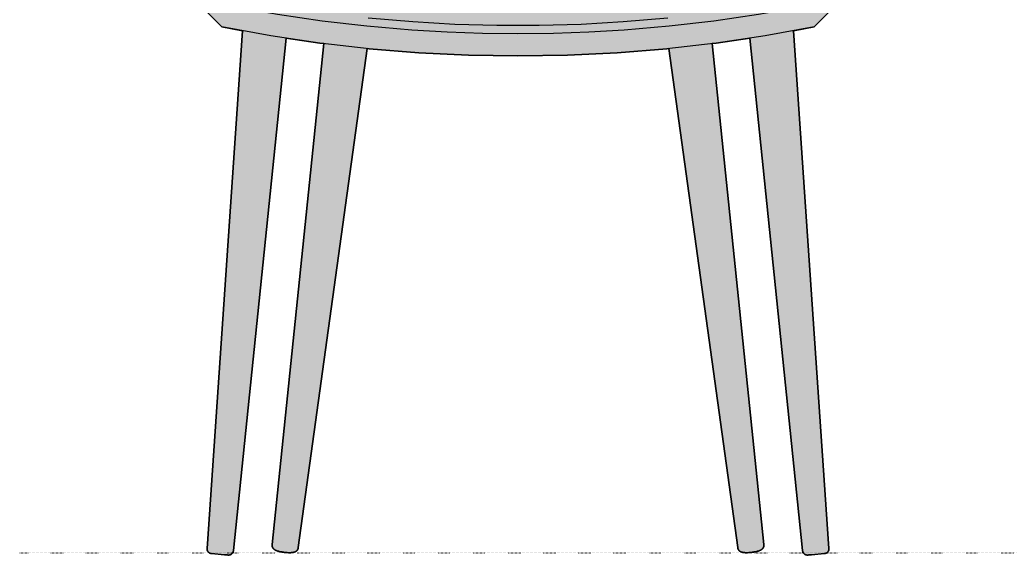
# Model space of a CAD drawing. Header units: millimetres. Extents: x 0 to 1796, y -1004 to 1095.
# Drawn here: x 0 to 814, y -2 to 435 of the extents above; entities that cross this region are included whole.
import ezdxf

# ---------------------------------------------------------------- set-up
doc = ezdxf.new("R2010")
doc.units = ezdxf.units.MM
doc.linetypes.add('Dots', pattern=[1, 0, -1])
doc.layers.add('Blocks', color=7, linetype='Continuous')
doc.layers.add('Blocks$Fill', color=7, linetype='Continuous', true_color=0xffffff)
for name, color, linetype, lineweight, true_color in [('Blocks$Inner', 7, 'Continuous', 25, 0x007f00), ('Blocks$Outline', 7, 'Continuous', 35, 0xff3f3f), ('Groud', 7, 'Dots', 25, 0x243775)]:
    doc.layers.add(name, color=color, linetype=linetype, lineweight=lineweight, true_color=true_color)

# ---------------------------------------------------------------- blocks, each defined once
blk = doc.blocks.new('J-Series 110 Dining Chair Front')
at = {"layer": 'Blocks$Fill'}
h = blk.add_hatch(color=256, dxfattribs=at)
h.paths.add_polyline_path([(407.02, 1095.32), (232.73, 1092.5), (232.71, 1092.5), (232.69, 1092.5), (232.67, 1092.5), (232.66, 1092.49), (232.64, 1092.49), (232.62, 1092.48), (232.6, 1092.48), (232.59, 1092.47), (232.57, 1092.47), (232.55, 1092.46), (232.54, 1092.45), (232.52, 1092.44), (232.51, 1092.44), (232.49, 1092.43), (232.47, 1092.42), (232.46, 1092.41), (232.45, 1092.4), (232.43, 1092.39), (232.42, 1092.37), (232.4, 1092.36), (232.39, 1092.35), (232.38, 1092.34), (232.37, 1092.32), (232.36, 1092.31), (232.34, 1092.29), (232.33, 1092.28), (232.32, 1092.26), (232.31, 1092.25), (232.31, 1092.23), (232.3, 1092.22), (232.29, 1092.2), (232.28, 1092.18), (232.27, 1092.17), (232.27, 1092.15), (232.26, 1092.13), (232.26, 1092.12), (232.25, 1092.1), (232.25, 1092.08), (232.25, 1092.06), (232.24, 1092.05), (232.24, 1092.03), (232.24, 1092.01), (232.24, 1091.99), (232.24, 1091.97), (232.18, 1081.24), (232.22, 1070.58), (232.22, 1070.47), (232.22, 1070.44), (232.23, 1070.42), (232.23, 1070.4), (232.23, 1070.39), (232.23, 1070.38), (232.23, 1070.37), (232.24, 1070.36), (232.24, 1070.35), (232.24, 1070.33), (232.25, 1070.32), (232.25, 1070.31), (232.25, 1070.3), (232.26, 1070.29), (232.26, 1070.28), (232.27, 1070.26), (232.28, 1070.25), (232.29, 1070.23), (232.29, 1070.22), (232.3, 1070.2), (232.31, 1070.19), (232.32, 1070.18), (232.33, 1070.17), (232.34, 1070.15), (232.35, 1070.15), (232.35, 1070.14), (232.36, 1070.13), (232.37, 1070.12), (232.38, 1070.11), (232.39, 1070.11), (232.39, 1070.1), (232.4, 1070.09), (232.41, 1070.08), (232.42, 1070.07), (232.43, 1070.07), (232.45, 1070.06), (232.46, 1070.05), (232.47, 1070.05), (232.48, 1070.04), (232.49, 1070.03), (232.5, 1070.03), (232.51, 1070.02), (232.52, 1070.02), (232.53, 1070.01), (232.54, 1070.01), (232.55, 1070), (232.56, 1070), (232.57, 1070), (232.58, 1069.99), (232.6, 1069.99), (232.61, 1069.99), (232.63, 1069.98), (232.64, 1069.98), (232.65, 1069.98), (232.66, 1069.98), (232.67, 1069.98), (232.68, 1069.98), (232.69, 1069.98), (232.7, 1069.97), (232.71, 1069.97), (258.9, 1069.44), (213.63, 661.91), (210.02, 662.31), (199.37, 663.96), (198.54, 664.08), (190.42, 665.16), (186.83, 665.72), (183.57, 666.29), (180.64, 666.86), (178.04, 667.44), (176.87, 667.73), (175.79, 668.03), (174.79, 668.32), (173.88, 668.62), (172.92, 672.88), (172.84, 673.24), (172.74, 673.6), (172.62, 673.96), (172.5, 674.31), (172.36, 674.66), (172.22, 675), (172.06, 675.34), (171.89, 675.67), (171.71, 675.99), (171.51, 676.31), (171.31, 676.62), (171.1, 676.93), (170.87, 677.23), (170.64, 677.52), (170.4, 677.8), (170.14, 678.07), (169.88, 678.34), (169.61, 678.59), (169.33, 678.84), (169.04, 679.08), (168.75, 679.31), (168.44, 679.52), (168.13, 679.73), (167.82, 679.92), (167.49, 680.11), (167.16, 680.28), (166.83, 680.45), (166.49, 680.6), (166.14, 680.74), (144.16, 680.64), (143.81, 680.49), (143.47, 680.34), (143.13, 680.17), (142.8, 679.99), (142.47, 679.8), (142.15, 679.6), (141.84, 679.39), (141.54, 679.17), (141.24, 678.93), (140.96, 678.69), (140.68, 678.44), (140.41, 678.18), (140.14, 677.91), (139.89, 677.63), (139.65, 677.34), (139.42, 677.04), (139.19, 676.74), (138.98, 676.43), (138.78, 676.11), (138.59, 675.78), (138.41, 675.45), (138.25, 675.11), (138.09, 674.77), (137.95, 674.42), (137.82, 674.07), (137.7, 673.71), (137.59, 673.35), (137.5, 672.99), (137.41, 672.62), (137.34, 672.25), (137.29, 671.88), (137.24, 671.5), (137.21, 671.13), (137.2, 670.75), (137.19, 670.37), (137.19, 670.37), (137.2, 670.03), (137.21, 669.7), (137.24, 669.36), (137.28, 669.02), (137.33, 668.69), (137.37, 668.46), (137.38, 668.35), (137.45, 668.02), (139.15, 660.44), (139.2, 660.22), (139.26, 659.99), (139.36, 659.61), (139.48, 659.23), (139.61, 658.86), (139.75, 658.49), (139.85, 658.26), (139.95, 658.02), (140.06, 657.78), (140.18, 657.53), (140.3, 657.3), (140.42, 657.07), (140.57, 656.8), (140.72, 656.54), (140.88, 656.29), (141.04, 656.05), (141.26, 655.72), (141.5, 655.4), (141.75, 655.08), (141.99, 654.79), (142.24, 654.5), (142.56, 654.15), (142.85, 653.85), (143.15, 653.57), (143.44, 653.3), (143.75, 653.03), (144.04, 652.79), (144.33, 652.55), (144.82, 652.19), (145.3, 651.85), (145.77, 651.54), (146.14, 651.31), (146.5, 651.1), (146.9, 650.87), (147.46, 650.57), (148.02, 650.28), (148.66, 649.97), (149.14, 649.76), (149.82, 649.46), (151.78, 590.42), (155.72, 523), (161.34, 455.8), (148.66, 458.36), (147.01, 458.72), (146.7, 458.79), (146.57, 458.81), (146.43, 458.84), (146.3, 458.85), (146.16, 458.87), (146.02, 458.88), (145.89, 458.88), (145.75, 458.88), (145.61, 458.87), (145.47, 458.86), (145.34, 458.85), (145.2, 458.83), (145.07, 458.8), (144.93, 458.77), (144.8, 458.74), (144.67, 458.7), (144.54, 458.66), (144.41, 458.61), (144.28, 458.56), (144.16, 458.5), (144.03, 458.44), (143.91, 458.38), (143.79, 458.31), (143.68, 458.24), (143.56, 458.16), (143.45, 458.08), (143.34, 457.99), (143.24, 457.91), (143.13, 457.81), (143.04, 457.72), (142.94, 457.62), (142.85, 457.52), (142.76, 457.41), (142.67, 457.31), (142.59, 457.2), (142.51, 457.08), (142.44, 456.97), (142.37, 456.85), (142.31, 456.73), (142.24, 456.61), (142.19, 456.48), (142.13, 456.35), (142.09, 456.23), (142.04, 456.1), (142, 455.96), (141.97, 455.83), (141.94, 455.7), (141.91, 455.56), (141.89, 455.43), (141.87, 455.29), (141.86, 455.15), (141.85, 455.02), (141.85, 454.88), (141.85, 453.77), (141.85, 453.71), (141.86, 453.64), (141.86, 453.57), (141.87, 453.5), (141.88, 453.44), (141.89, 453.37), (141.91, 453.3), (141.93, 453.24), (141.94, 453.17), (141.97, 453.11), (141.99, 453.04), (142.02, 452.98), (142.04, 452.92), (142.07, 452.86), (142.11, 452.8), (142.14, 452.74), (142.18, 452.68), (142.21, 452.63), (142.25, 452.57), (142.29, 452.52), (142.34, 452.47), (142.38, 452.42), (142.43, 452.37), (165.12, 429.43), (181.96, 426.39), (152.92, 3.5), (152.92, 3.42), (152.91, 3.34), (152.91, 3.25), (152.91, 3.17), (152.91, 3.09), (152.92, 3), (152.92, 2.92), (152.93, 2.84), (152.94, 2.74), (152.95, 2.65), (152.97, 2.55), (152.99, 2.45), (153.01, 2.36), (153.03, 2.27), (153.05, 2.17), (153.08, 2.08), (153.11, 1.98), (153.14, 1.89), (153.18, 1.79), (153.22, 1.7), (153.26, 1.6), (153.3, 1.51), (153.34, 1.42), (153.39, 1.33), (153.44, 1.24), (153.49, 1.15), (153.55, 1.07), (153.6, 0.98), (153.66, 0.9), (153.72, 0.81), (153.79, 0.73), (153.85, 0.65), (153.94, 0.55), (154.04, 0.45), (154.13, 0.35), (154.24, 0.26), (154.34, 0.17), (154.45, 0.08), (154.55, 0), (154.67, -0.08), (154.78, -0.16), (154.89, -0.23), (155, -0.29), (155.11, -0.35), (155.24, -0.41), (155.37, -0.46), (155.49, -0.51), (155.61, -0.55), (155.73, -0.59), (155.85, -0.63), (155.98, -0.66), (156.1, -0.69), (156.23, -0.71), (156.36, -0.74), (156.56, -0.76), (167.17, -1.7), (169.47, -1.88), (170.28, -1.93), (170.44, -1.94), (170.55, -1.94), (170.63, -1.93), (170.75, -1.93), (170.88, -1.92), (171.01, -1.9), (171.14, -1.88), (171.26, -1.86), (171.39, -1.83), (171.52, -1.8), (171.64, -1.77), (171.77, -1.73), (171.9, -1.68), (172.02, -1.63), (172.15, -1.58), (172.27, -1.52), (172.39, -1.46), (172.51, -1.39), (172.63, -1.32), (172.74, -1.24), (172.86, -1.17), (172.97, -1.08), (173.07, -0.99), (173.15, -0.93), (173.23, -0.86), (173.3, -0.79), (173.37, -0.71), (173.45, -0.64), (173.51, -0.56), (173.58, -0.48), (173.64, -0.4), (173.71, -0.32), (173.77, -0.24), (173.82, -0.16), (173.88, -0.07), (173.93, 0.01), (173.98, 0.1), (174.03, 0.19), (174.08, 0.28), (174.12, 0.37), (174.16, 0.46), (174.2, 0.55), (174.23, 0.64), (174.27, 0.73), (174.3, 0.82), (174.33, 0.91), (174.35, 1), (174.37, 1.08), (174.39, 1.17), (174.41, 1.25), (174.43, 1.33), (174.44, 1.41), (174.45, 1.49), (174.47, 1.57), (174.47, 1.66), (217.45, 420.39), (245.18, 416.3), (248.22, 415.95), (206.02, 6.74), (206.01, 6.66), (206, 6.57), (206, 6.48), (206, 6.39), (206, 6.3), (206, 6.21), (206, 6.12), (206.01, 6.03), (206.01, 5.92), (206.03, 5.82), (206.04, 5.71), (206.05, 5.61), (206.07, 5.52), (206.09, 5.43), (206.12, 5.31), (206.15, 5.19), (206.18, 5.08), (206.21, 4.98), (206.25, 4.87), (206.28, 4.77), (206.33, 4.64), (206.39, 4.52), (206.45, 4.4), (206.51, 4.28), (206.55, 4.19), (206.6, 4.11), (206.66, 4.02), (206.71, 3.94), (206.78, 3.83), (206.85, 3.73), (206.92, 3.63), (207, 3.54), (207.07, 3.45), (207.15, 3.37), (207.22, 3.29), (207.3, 3.21), (207.39, 3.11), (207.49, 3.03), (207.56, 2.96), (207.64, 2.89), (207.71, 2.83), (207.79, 2.77), (207.87, 2.7), (207.96, 2.64), (208.12, 2.52), (208.24, 2.45), (208.34, 2.38), (208.44, 2.32), (208.65, 2.2), (208.87, 2.09), (209.08, 1.98), (209.26, 1.9), (209.44, 1.82), (209.65, 1.73), (209.87, 1.64), (210.22, 1.51), (210.61, 1.38), (210.96, 1.28), (211.31, 1.17), (211.82, 1.04), (212.63, 0.84), (213.27, 0.71), (213.92, 0.58), (214.63, 0.46), (215.36, 0.35), (216.12, 0.25), (216.88, 0.17), (217.65, 0.1), (218.41, 0.04), (219.41, 0), (220.36, -0.01), (220.82, -0.01), (221.26, 0.01), (221.68, 0.03), (222.09, 0.07), (222.49, 0.11), (222.87, 0.16), (223.06, 0.19), (223.25, 0.23), (223.44, 0.27), (223.62, 0.31), (223.82, 0.36), (224.01, 0.41), (224.22, 0.48), (224.43, 0.55), (224.55, 0.59), (224.64, 0.63), (224.74, 0.67), (224.84, 0.72), (224.93, 0.76), (225.01, 0.8), (225.1, 0.85), (225.19, 0.89), (225.31, 0.96), (225.44, 1.04), (225.52, 1.09), (225.61, 1.15), (225.7, 1.21), (225.78, 1.28), (225.91, 1.37), (225.97, 1.43), (226.03, 1.48), (226.1, 1.53), (226.16, 1.59), (226.22, 1.65), (226.27, 1.71), (226.34, 1.77), (226.4, 1.84), (226.46, 1.91), (226.52, 1.98), (226.58, 2.05), (226.64, 2.12), (226.7, 2.2), (226.75, 2.27), (226.8, 2.35), (226.85, 2.42), (226.93, 2.55), (227, 2.68), (227.04, 2.74), (227.07, 2.81), (227.14, 2.94), (227.19, 3.06), (227.23, 3.16), (227.27, 3.25), (227.3, 3.35), (227.34, 3.45), (227.36, 3.54), (227.39, 3.62), (227.41, 3.71), (227.43, 3.8), (227.45, 3.89), (227.47, 3.98), (227.48, 4.07), (227.5, 4.16), (283.76, 411.89), (285.49, 411.69), (325.93, 408.4), (366.45, 406.42), (407.02, 405.76), (447.59, 406.42), (488.11, 408.4), (528.55, 411.69), (530.28, 411.89), (586.55, 4.16), (586.56, 4.07), (586.57, 3.98), (586.59, 3.89), (586.61, 3.8), (586.63, 3.71), (586.65, 3.62), (586.68, 3.54), (586.71, 3.45), (586.74, 3.35), (586.77, 3.25), (586.81, 3.16), (586.85, 3.06), (586.91, 2.94), (586.97, 2.81), (587, 2.74), (587.04, 2.68), (587.11, 2.55), (587.19, 2.42), (587.24, 2.35), (587.29, 2.27), (587.35, 2.2), (587.4, 2.12), (587.46, 2.05), (587.52, 1.98), (587.58, 1.91), (587.64, 1.84), (587.7, 1.77), (587.77, 1.71), (587.83, 1.65), (587.89, 1.59), (587.95, 1.53), (588.01, 1.48), (588.07, 1.43), (588.13, 1.37), (588.26, 1.28), (588.35, 1.21), (588.43, 1.15), (588.52, 1.09), (588.6, 1.04), (588.73, 0.96), (588.85, 0.89), (588.94, 0.85), (589.03, 0.8), (589.11, 0.76), (589.2, 0.72), (589.3, 0.67), (589.4, 0.63), (589.5, 0.59), (589.61, 0.55), (589.82, 0.48), (590.03, 0.41), (590.23, 0.36), (590.42, 0.31), (590.61, 0.27), (590.79, 0.23), (590.98, 0.19), (591.17, 0.16), (591.55, 0.11), (591.95, 0.07), (592.36, 0.03), (592.78, 0.01), (593.22, -0.01), (593.68, -0.01), (594.63, 0), (595.63, 0.04), (596.39, 0.1), (597.17, 0.17), (597.93, 0.25), (598.69, 0.35), (599.41, 0.46), (600.12, 0.58), (600.77, 0.71), (601.41, 0.84), (602.22, 1.04), (602.73, 1.17), (603.08, 1.28), (603.43, 1.38), (603.82, 1.51), (604.17, 1.64), (604.39, 1.73), (604.6, 1.82), (604.78, 1.9), (604.96, 1.98), (605.18, 2.09), (605.39, 2.2), (605.6, 2.32), (605.7, 2.38), (605.81, 2.45), (605.92, 2.52), (606.09, 2.64), (606.17, 2.7), (606.25, 2.77), (606.33, 2.83), (606.41, 2.89), (606.48, 2.96), (606.56, 3.03), (606.65, 3.11), (606.74, 3.21), (606.82, 3.29), (606.9, 3.37), (606.97, 3.45), (607.04, 3.54), (607.12, 3.63), (607.19, 3.73), (607.26, 3.83), (607.33, 3.94), (607.39, 4.02), (607.44, 4.11), (607.49, 4.19), (607.54, 4.28), (607.6, 4.4), (607.65, 4.52), (607.71, 4.64), (607.76, 4.77), (607.8, 4.87), (607.83, 4.98), (607.87, 5.08), (607.9, 5.19), (607.93, 5.31), (607.96, 5.43), (607.97, 5.52), (607.99, 5.61), (608, 5.71), (608.02, 5.82), (608.03, 5.92), (608.04, 6.03), (608.04, 6.12), (608.04, 6.21), (608.05, 6.3), (608.05, 6.39), (608.04, 6.48), (608.04, 6.57), (608.03, 6.66), (608.02, 6.74), (565.82, 415.95), (568.86, 416.3), (596.59, 420.39), (639.57, 1.66), (639.58, 1.57), (639.59, 1.49), (639.6, 1.41), (639.62, 1.33), (639.63, 1.25), (639.65, 1.17), (639.67, 1.08), (639.69, 1), (639.72, 0.91), (639.75, 0.82), (639.78, 0.73), (639.81, 0.64), (639.85, 0.55), (639.88, 0.46), (639.92, 0.37), (639.97, 0.28), (640.01, 0.19), (640.06, 0.1), (640.11, 0.01), (640.17, -0.07), (640.22, -0.16), (640.28, -0.24), (640.34, -0.32), (640.4, -0.4), (640.46, -0.48), (640.53, -0.56), (640.6, -0.64), (640.67, -0.71), (640.74, -0.79), (640.82, -0.86), (640.89, -0.93), (640.97, -0.99), (641.08, -1.08), (641.19, -1.17), (641.3, -1.24), (641.41, -1.32), (641.53, -1.39), (641.65, -1.46), (641.77, -1.52), (641.9, -1.58), (642.02, -1.63), (642.15, -1.68), (642.27, -1.73), (642.4, -1.77), (642.52, -1.8), (642.65, -1.83), (642.78, -1.86), (642.91, -1.88), (643.03, -1.9), (643.16, -1.92), (643.29, -1.93), (643.41, -1.93), (643.49, -1.94), (643.6, -1.94), (643.76, -1.93), (644.57, -1.88), (646.87, -1.7), (657.48, -0.76), (657.68, -0.74), (657.81, -0.71), (657.94, -0.69), (658.06, -0.66), (658.19, -0.63), (658.31, -0.59), (658.43, -0.55), (658.55, -0.51), (658.68, -0.46), (658.8, -0.41), (658.93, -0.35), (659.04, -0.29), (659.15, -0.23), (659.26, -0.16), (659.38, -0.08), (659.49, 0), (659.6, 0.08), (659.7, 0.17), (659.81, 0.26), (659.91, 0.35), (660.01, 0.45), (660.1, 0.55), (660.19, 0.65), (660.26, 0.73), (660.32, 0.81), (660.38, 0.9), (660.44, 0.98), (660.5, 1.07), (660.55, 1.15), (660.6, 1.24), (660.65, 1.33), (660.7, 1.42), (660.74, 1.51), (660.79, 1.6), (660.83, 1.7), (660.86, 1.79), (660.9, 1.89), (660.93, 1.98), (660.96, 2.08), (660.99, 2.17), (661.01, 2.27), (661.04, 2.36), (661.06, 2.45), (661.07, 2.55), (661.09, 2.65), (661.1, 2.74), (661.11, 2.84), (661.12, 2.92), (661.12, 3), (661.13, 3.09), (661.13, 3.17), (661.13, 3.25), (661.13, 3.34), (661.13, 3.42), (661.12, 3.5), (632.08, 426.39), (648.93, 429.43), (671.61, 452.37), (671.66, 452.42), (671.7, 452.47), (671.75, 452.52), (671.79, 452.57), (671.83, 452.63), (671.87, 452.68), (671.9, 452.74), (671.94, 452.8), (671.97, 452.86), (672, 452.92), (672.03, 452.98), (672.05, 453.04), (672.08, 453.11), (672.1, 453.17), (672.12, 453.24), (672.13, 453.3), (672.15, 453.37), (672.16, 453.44), (672.17, 453.5), (672.18, 453.57), (672.19, 453.64), (672.19, 453.71), (672.19, 453.77), (672.19, 454.88), (672.19, 455.02), (672.18, 455.15), (672.17, 455.29), (672.15, 455.43), (672.13, 455.56), (672.11, 455.7), (672.08, 455.83), (672.04, 455.96), (672, 456.1), (671.96, 456.23), (671.91, 456.35), (671.86, 456.48), (671.8, 456.61), (671.74, 456.73), (671.67, 456.85), (671.6, 456.97), (671.53, 457.08), (671.45, 457.2), (671.37, 457.31), (671.28, 457.41), (671.2, 457.52), (671.1, 457.62), (671.01, 457.72), (670.91, 457.81), (670.81, 457.91), (670.7, 457.99), (670.59, 458.08), (670.48, 458.16), (670.37, 458.24), (670.25, 458.31), (670.13, 458.38), (670.01, 458.44), (669.89, 458.5), (669.76, 458.56), (669.63, 458.61), (669.5, 458.66), (669.37, 458.7), (669.24, 458.74), (669.11, 458.77), (668.98, 458.8), (668.84, 458.83), (668.7, 458.85), (668.57, 458.86), (668.43, 458.87), (668.29, 458.88), (668.16, 458.88), (668.02, 458.88), (667.88, 458.87), (667.75, 458.85), (667.61, 458.84), (667.47, 458.81), (667.34, 458.79), (667.03, 458.72), (665.38, 458.36), (652.7, 455.8), (658.33, 523), (662.27, 590.42), (664.22, 649.46), (664.9, 649.76), (665.38, 649.97), (666.02, 650.28), (666.58, 650.57), (667.14, 650.87), (667.55, 651.1), (667.91, 651.31), (668.27, 651.54), (668.74, 651.85), (669.22, 652.19), (669.71, 652.55), (670, 652.79), (670.3, 653.03), (670.6, 653.3), (670.89, 653.57), (671.19, 653.85), (671.48, 654.15), (671.8, 654.5), (672.05, 654.79), (672.3, 655.08), (672.54, 655.4), (672.78, 655.72), (673, 656.05), (673.16, 656.29), (673.32, 656.54), (673.47, 656.8), (673.62, 657.07), (673.74, 657.3), (673.86, 657.53), (673.98, 657.78), (674.09, 658.02), (674.2, 658.26), (674.29, 658.49), (674.43, 658.86), (674.56, 659.23), (674.68, 659.61), (674.79, 659.99), (674.84, 660.22), (674.9, 660.44), (676.59, 668.02), (676.66, 668.35), (676.68, 668.46), (676.72, 668.69), (676.76, 669.02), (676.8, 669.36), (676.83, 669.7), (676.85, 670.03), (676.85, 670.37), (676.85, 670.37), (676.85, 670.75), (676.83, 671.13), (676.8, 671.5), (676.75, 671.88), (676.7, 672.25), (676.63, 672.62), (676.55, 672.99), (676.45, 673.35), (676.34, 673.71), (676.23, 674.07), (676.09, 674.42), (675.95, 674.77), (675.8, 675.11), (675.63, 675.45), (675.45, 675.78), (675.26, 676.11), (675.06, 676.43), (674.85, 676.74), (674.63, 677.04), (674.39, 677.34), (674.15, 677.63), (673.9, 677.91), (673.64, 678.18), (673.37, 678.44), (673.09, 678.69), (672.8, 678.93), (672.5, 679.17), (672.2, 679.39), (671.89, 679.6), (671.57, 679.8), (671.24, 679.99), (670.91, 680.17), (670.58, 680.34), (670.23, 680.49), (669.88, 680.64), (647.9, 680.74), (647.56, 680.6), (647.22, 680.45), (646.88, 680.28), (646.55, 680.11), (646.23, 679.92), (645.91, 679.73), (645.6, 679.52), (645.3, 679.31), (645, 679.08), (644.71, 678.84), (644.43, 678.59), (644.16, 678.34), (643.9, 678.07), (643.65, 677.8), (643.4, 677.52), (643.17, 677.23), (642.95, 676.93), (642.73, 676.62), (642.53, 676.31), (642.34, 675.99), (642.16, 675.67), (641.98, 675.34), (641.83, 675), (641.68, 674.66), (641.54, 674.31), (641.42, 673.96), (641.31, 673.6), (641.21, 673.24), (641.12, 672.88), (640.17, 668.62), (639.25, 668.32), (638.25, 668.03), (637.17, 667.73), (636, 667.44), (633.4, 666.86), (630.47, 666.29), (627.21, 665.72), (623.62, 665.16), (615.5, 664.08), (614.68, 663.96), (604.02, 662.31), (600.42, 661.91), (555.15, 1069.44), (581.33, 1069.97), (581.34, 1069.97), (581.35, 1069.98), (581.36, 1069.98), (581.37, 1069.98), (581.38, 1069.98), (581.4, 1069.98), (581.41, 1069.98), (581.42, 1069.98), (581.43, 1069.99), (581.45, 1069.99), (581.46, 1069.99), (581.47, 1070), (581.48, 1070), (581.49, 1070), (581.5, 1070.01), (581.51, 1070.01), (581.52, 1070.02), (581.53, 1070.02), (581.54, 1070.03), (581.55, 1070.03), (581.57, 1070.04), (581.58, 1070.05), (581.59, 1070.05), (581.6, 1070.06), (581.61, 1070.07), (581.62, 1070.07), (581.63, 1070.08), (581.64, 1070.09), (581.65, 1070.1), (581.66, 1070.11), (581.67, 1070.11), (581.68, 1070.12), (581.68, 1070.13), (581.69, 1070.14), (581.7, 1070.15), (581.7, 1070.15), (581.71, 1070.17), (581.72, 1070.18), (581.73, 1070.19), (581.74, 1070.2), (581.75, 1070.22), (581.76, 1070.23), (581.76, 1070.25), (581.77, 1070.26), (581.78, 1070.28), (581.79, 1070.29), (581.79, 1070.3), (581.79, 1070.31), (581.8, 1070.32), (581.8, 1070.33), (581.8, 1070.35), (581.81, 1070.36), (581.81, 1070.37), (581.81, 1070.38), (581.81, 1070.39), (581.81, 1070.4), (581.82, 1070.42), (581.82, 1070.44), (581.82, 1070.47), (581.83, 1070.58), (581.86, 1081.24), (581.8, 1091.97), (581.8, 1091.99), (581.8, 1092.01), (581.8, 1092.03), (581.8, 1092.05), (581.8, 1092.06), (581.79, 1092.08), (581.79, 1092.1), (581.78, 1092.12), (581.78, 1092.13), (581.77, 1092.15), (581.77, 1092.17), (581.76, 1092.18), (581.75, 1092.2), (581.75, 1092.22), (581.74, 1092.23), (581.73, 1092.25), (581.72, 1092.26), (581.71, 1092.28), (581.7, 1092.29), (581.69, 1092.31), (581.68, 1092.32), (581.66, 1092.34), (581.65, 1092.35), (581.64, 1092.36), (581.63, 1092.37), (581.61, 1092.39), (581.6, 1092.4), (581.58, 1092.41), (581.57, 1092.42), (581.55, 1092.43), (581.54, 1092.44), (581.52, 1092.44), (581.5, 1092.45), (581.49, 1092.46), (581.47, 1092.47), (581.45, 1092.47), (581.44, 1092.48), (581.42, 1092.48), (581.4, 1092.49), (581.39, 1092.49), (581.37, 1092.5), (581.35, 1092.5), (581.33, 1092.5), (581.31, 1092.5)], flags=0)
h.paths.add_polyline_path([(187.53, 641.26), (211.4, 641.9), (192.28, 469.77), (191.88, 469.83), (190.94, 470), (190.63, 470.05), (190.32, 470.09), (190.01, 470.12), (189.69, 470.14), (189.38, 470.14), (189.07, 470.14), (188.75, 470.12), (188.44, 470.1), (188.13, 470.06), (187.82, 470.01), (187.51, 469.95), (187.21, 469.89), (186.9, 469.81), (186.6, 469.71), (186.31, 469.61), (186.01, 469.5), (185.73, 469.38), (185.44, 469.25), (185.16, 469.11), (184.89, 468.96), (184.62, 468.8), (184.35, 468.63), (184.1, 468.45), (183.84, 468.26), (183.6, 468.07), (183.36, 467.86), (183.13, 467.65), (182.91, 467.43), (182.69, 467.2), (182.49, 466.97), (182.29, 466.72), (182.1, 466.48), (181.92, 466.22), (181.74, 465.96), (181.58, 465.69), (181.43, 465.42), (181.28, 465.14), (181.15, 464.86), (181.03, 464.57), (180.91, 464.28), (180.81, 463.98), (180.71, 463.68), (180.63, 463.38), (180.56, 463.07), (180.5, 462.77), (180.45, 462.46), (180.44, 462.54), (177.75, 525.16), (173.52, 587.7), (173.45, 588.41), (173.41, 588.99), (168.3, 644.23), (174.94, 642.85), (175.36, 642.77), (187.35, 641.27), (187.48, 641.26)], flags=0)
h.paths.add_polyline_path([(270.93, 1069.17), (299.7, 1068.49), (234.7, 463.02), (230.7, 463.54), (206.06, 467.53)], flags=0)
h.paths.add_polyline_path([(311.74, 1068.21), (340.27, 1067.59), (294.54, 456.09), (269.69, 458.5), (248.53, 461.23)], flags=0)
h.paths.add_polyline_path([(352.3, 1067.37), (380.7, 1066.97), (364.07, 451.67), (348.07, 452.18), (308.83, 454.71), (308.42, 454.75)], flags=0)
h.paths.add_polyline_path([(407.02, 450.92), (387.37, 450.92), (378, 451.22), (392.73, 1066.87), (407.02, 1066.86), (421.31, 1066.87), (436.04, 451.22), (426.67, 450.92)], flags=0)
h.paths.add_polyline_path([(465.97, 452.18), (449.98, 451.67), (433.34, 1066.97), (461.74, 1067.37), (505.62, 454.75), (505.21, 454.71)], flags=0)
h.paths.add_polyline_path([(565.52, 461.23), (544.35, 458.5), (519.5, 456.09), (473.77, 1067.59), (502.3, 1068.21)], flags=0)
h.paths.add_polyline_path([(607.98, 467.53), (583.35, 463.54), (579.34, 463.02), (514.34, 1068.49), (543.11, 1069.17)], flags=0)
h.paths.add_polyline_path([(626.52, 641.26), (626.56, 641.26), (626.69, 641.27), (638.68, 642.77), (639.11, 642.85), (645.74, 644.23), (640.63, 588.99), (640.59, 588.41), (640.53, 587.7), (636.3, 525.16), (633.6, 462.54), (633.6, 462.46), (633.55, 462.77), (633.48, 463.07), (633.41, 463.38), (633.33, 463.68), (633.24, 463.98), (633.13, 464.28), (633.02, 464.57), (632.89, 464.86), (632.76, 465.14), (632.61, 465.42), (632.46, 465.69), (632.3, 465.96), (632.13, 466.22), (631.94, 466.48), (631.75, 466.72), (631.56, 466.97), (631.35, 467.2), (631.13, 467.43), (630.91, 467.65), (630.68, 467.86), (630.44, 468.07), (630.2, 468.26), (629.95, 468.45), (629.69, 468.63), (629.43, 468.8), (629.16, 468.96), (628.88, 469.11), (628.6, 469.25), (628.32, 469.38), (628.03, 469.5), (627.74, 469.61), (627.44, 469.71), (627.14, 469.81), (626.84, 469.89), (626.53, 469.95), (626.22, 470.01), (625.91, 470.06), (625.6, 470.1), (625.29, 470.12), (624.98, 470.14), (624.66, 470.14), (624.35, 470.14), (624.04, 470.12), (623.72, 470.09), (623.41, 470.05), (623.1, 470), (622.16, 469.83), (621.76, 469.77), (602.64, 641.9)], flags=0)
at = {"layer": 'Blocks$Inner'}
for points in [[(284.67, 436.9), (320.98, 433.79), (355.37, 431.85), (389.8, 430.88), (407.02, 430.88), (424.24, 430.88), (458.67, 431.85), (493.07, 433.79), (529.37, 436.9)], [(671.61, 452.37), (648.93, 429.43), (609, 422.21), (568.86, 416.3), (528.55, 411.69), (488.11, 408.4), (447.59, 406.42), (407.02, 405.76), (366.45, 406.42), (325.93, 408.4), (285.49, 411.69), (245.18, 416.3), (205.04, 422.21), (165.12, 429.43), (142.43, 452.37)], [(142.43, 452.37), (142.74, 452.3), (144.41, 451.94), (179.18, 445.34), (210.51, 439.89), (246.94, 434.57), (283.52, 430.35), (320.2, 427.22), (349.11, 425.52), (378.06, 424.5), (407.02, 424.16), (435.98, 424.5), (464.93, 425.52), (493.84, 427.22), (530.53, 430.35), (567.1, 434.57), (603.53, 439.89), (634.87, 445.34), (669.63, 451.94), (671.31, 452.3), (671.61, 452.37)], [(217.45, 420.39), (174.47, 1.66), (174.47, 1.57), (174.45, 1.49), (174.44, 1.41), (174.43, 1.33), (174.41, 1.25), (174.39, 1.17), (174.37, 1.08), (174.35, 1), (174.33, 0.91), (174.3, 0.82), (174.27, 0.73), (174.23, 0.64), (174.2, 0.55), (174.16, 0.46), (174.12, 0.37), (174.08, 0.28), (174.03, 0.19), (173.98, 0.1), (173.93, 0.01), (173.88, -0.07), (173.82, -0.16), (173.77, -0.24), (173.71, -0.32), (173.64, -0.4), (173.58, -0.48), (173.51, -0.56), (173.45, -0.64), (173.37, -0.71), (173.3, -0.79), (173.23, -0.86), (173.15, -0.93), (173.07, -0.99), (172.97, -1.08), (172.86, -1.17), (172.74, -1.24), (172.63, -1.32), (172.51, -1.39), (172.39, -1.46), (172.27, -1.52), (172.15, -1.58), (172.02, -1.63), (171.9, -1.68), (171.77, -1.73), (171.64, -1.77), (171.52, -1.8), (171.39, -1.83), (171.26, -1.86), (171.14, -1.88), (171.01, -1.9), (170.88, -1.92), (170.75, -1.93), (170.63, -1.93), (170.55, -1.94), (170.44, -1.94), (170.28, -1.93), (169.47, -1.88), (167.17, -1.7), (156.56, -0.76), (156.36, -0.74), (156.23, -0.71), (156.1, -0.69), (155.98, -0.66), (155.85, -0.63), (155.73, -0.59), (155.61, -0.55), (155.49, -0.51), (155.37, -0.46), (155.24, -0.41), (155.11, -0.35), (155, -0.29), (154.89, -0.23), (154.78, -0.16), (154.67, -0.08), (154.55, 0), (154.45, 0.08), (154.34, 0.17), (154.24, 0.26), (154.13, 0.35), (154.04, 0.45), (153.94, 0.55), (153.85, 0.65), (153.79, 0.73), (153.72, 0.81), (153.66, 0.9), (153.6, 0.98), (153.55, 1.07), (153.49, 1.15), (153.44, 1.24), (153.39, 1.33), (153.34, 1.42), (153.3, 1.51), (153.26, 1.6), (153.22, 1.7), (153.18, 1.79), (153.14, 1.89), (153.11, 1.98), (153.08, 2.08), (153.05, 2.17), (153.03, 2.27), (153.01, 2.36), (152.99, 2.45), (152.97, 2.55), (152.95, 2.65), (152.94, 2.74), (152.93, 2.84), (152.92, 2.92), (152.92, 3), (152.91, 3.09), (152.91, 3.17), (152.91, 3.25), (152.91, 3.34), (152.92, 3.42), (152.92, 3.5), (181.96, 426.39)], [(596.59, 420.39), (639.57, 1.66), (639.58, 1.57), (639.59, 1.49), (639.6, 1.41), (639.62, 1.33), (639.63, 1.25), (639.65, 1.17), (639.67, 1.08), (639.69, 1), (639.72, 0.91), (639.75, 0.82), (639.78, 0.73), (639.81, 0.64), (639.85, 0.55), (639.88, 0.46), (639.92, 0.37), (639.97, 0.28), (640.01, 0.19), (640.06, 0.1), (640.11, 0.01), (640.17, -0.07), (640.22, -0.16), (640.28, -0.24), (640.34, -0.32), (640.4, -0.4), (640.46, -0.48), (640.53, -0.56), (640.6, -0.64), (640.67, -0.71), (640.74, -0.79), (640.82, -0.86), (640.89, -0.93), (640.97, -0.99), (641.08, -1.08), (641.19, -1.17), (641.3, -1.24), (641.41, -1.32), (641.53, -1.39), (641.65, -1.46), (641.77, -1.52), (641.9, -1.58), (642.02, -1.63), (642.15, -1.68), (642.27, -1.73), (642.4, -1.77), (642.52, -1.8), (642.65, -1.83), (642.78, -1.86), (642.91, -1.88), (643.03, -1.9), (643.16, -1.92), (643.29, -1.93), (643.41, -1.93), (643.49, -1.94), (643.6, -1.94), (643.76, -1.93), (644.57, -1.88), (646.87, -1.7), (657.48, -0.76), (657.68, -0.74), (657.81, -0.71), (657.94, -0.69), (658.06, -0.66), (658.19, -0.63), (658.31, -0.59), (658.43, -0.55), (658.55, -0.51), (658.68, -0.46), (658.8, -0.41), (658.93, -0.35), (659.04, -0.29), (659.15, -0.23), (659.26, -0.16), (659.38, -0.08), (659.49, 0), (659.6, 0.08), (659.7, 0.17), (659.81, 0.26), (659.91, 0.35), (660.01, 0.45), (660.1, 0.55), (660.19, 0.65), (660.26, 0.73), (660.32, 0.81), (660.38, 0.9), (660.44, 0.98), (660.5, 1.07), (660.55, 1.15), (660.6, 1.24), (660.65, 1.33), (660.7, 1.42), (660.74, 1.51), (660.79, 1.6), (660.83, 1.7), (660.86, 1.79), (660.9, 1.89), (660.93, 1.98), (660.96, 2.08), (660.99, 2.17), (661.01, 2.27), (661.04, 2.36), (661.06, 2.45), (661.07, 2.55), (661.09, 2.65), (661.1, 2.74), (661.11, 2.84), (661.12, 2.92), (661.12, 3), (661.13, 3.09), (661.13, 3.17), (661.13, 3.25), (661.13, 3.34), (661.13, 3.42), (661.12, 3.5), (632.08, 426.39)], [(283.76, 411.89), (227.5, 4.16), (227.48, 4.07), (227.47, 3.98), (227.45, 3.89), (227.43, 3.8), (227.41, 3.71), (227.39, 3.62), (227.36, 3.54), (227.34, 3.45), (227.3, 3.35), (227.27, 3.25), (227.23, 3.16), (227.19, 3.06), (227.14, 2.94), (227.07, 2.81), (227.04, 2.74), (227, 2.68), (226.93, 2.55), (226.85, 2.42), (226.8, 2.35), (226.75, 2.27), (226.7, 2.2), (226.64, 2.12), (226.58, 2.05), (226.52, 1.98), (226.46, 1.91), (226.4, 1.84), (226.34, 1.77), (226.27, 1.71), (226.22, 1.65), (226.16, 1.59), (226.1, 1.53), (226.03, 1.48), (225.97, 1.43), (225.91, 1.37), (225.78, 1.28), (225.7, 1.21), (225.61, 1.15), (225.52, 1.09), (225.44, 1.04), (225.31, 0.96), (225.19, 0.89), (225.1, 0.85), (225.01, 0.8), (224.93, 0.76), (224.84, 0.72), (224.74, 0.67), (224.64, 0.63), (224.55, 0.59), (224.43, 0.55), (224.22, 0.48), (224.01, 0.41), (223.82, 0.36), (223.62, 0.31), (223.44, 0.27), (223.25, 0.23), (223.06, 0.19), (222.87, 0.16), (222.49, 0.11), (222.09, 0.07), (221.68, 0.03), (221.26, 0.01), (220.82, -0.01), (220.36, -0.01), (219.41, 0), (218.41, 0.04), (217.65, 0.1), (216.88, 0.17), (216.12, 0.25), (215.36, 0.35), (214.63, 0.46), (213.92, 0.58), (213.27, 0.71), (212.63, 0.84), (211.82, 1.04), (211.31, 1.17), (210.96, 1.28), (210.61, 1.38), (210.22, 1.51), (209.87, 1.64), (209.65, 1.73), (209.44, 1.82), (209.26, 1.9), (209.08, 1.98), (208.87, 2.09), (208.65, 2.2), (208.44, 2.32), (208.34, 2.38), (208.24, 2.45), (208.12, 2.52), (207.96, 2.64), (207.87, 2.7), (207.79, 2.77), (207.71, 2.83), (207.64, 2.89), (207.56, 2.96), (207.49, 3.03), (207.39, 3.11), (207.3, 3.21), (207.22, 3.29), (207.15, 3.37), (207.07, 3.45), (207, 3.54), (206.92, 3.63), (206.85, 3.73), (206.78, 3.83), (206.71, 3.94), (206.66, 4.02), (206.6, 4.11), (206.55, 4.19), (206.51, 4.28), (206.45, 4.4), (206.39, 4.52), (206.33, 4.64), (206.28, 4.77), (206.25, 4.87), (206.21, 4.98), (206.18, 5.08), (206.15, 5.19), (206.12, 5.31), (206.09, 5.43), (206.07, 5.52), (206.05, 5.61), (206.04, 5.71), (206.03, 5.82), (206.01, 5.92), (206.01, 6.03), (206, 6.12), (206, 6.21), (206, 6.3), (206, 6.39), (206, 6.48), (206, 6.57), (206.01, 6.66), (206.02, 6.74), (248.22, 415.95)], [(530.28, 411.89), (586.55, 4.16), (586.56, 4.07), (586.57, 3.98), (586.59, 3.89), (586.61, 3.8), (586.63, 3.71), (586.65, 3.62), (586.68, 3.54), (586.71, 3.45), (586.74, 3.35), (586.77, 3.25), (586.81, 3.16), (586.85, 3.06), (586.91, 2.94), (586.97, 2.81), (587, 2.74), (587.04, 2.68), (587.11, 2.55), (587.19, 2.42), (587.24, 2.35), (587.29, 2.27), (587.35, 2.2), (587.4, 2.12), (587.46, 2.05), (587.52, 1.98), (587.58, 1.91), (587.64, 1.84), (587.7, 1.77), (587.77, 1.71), (587.83, 1.65), (587.89, 1.59), (587.95, 1.53), (588.01, 1.48), (588.07, 1.43), (588.13, 1.37), (588.26, 1.28), (588.35, 1.21), (588.43, 1.15), (588.52, 1.09), (588.6, 1.04), (588.73, 0.96), (588.85, 0.89), (588.94, 0.85), (589.03, 0.8), (589.11, 0.76), (589.2, 0.72), (589.3, 0.67), (589.4, 0.63), (589.5, 0.59), (589.61, 0.55), (589.82, 0.48), (590.03, 0.41), (590.23, 0.36), (590.42, 0.31), (590.61, 0.27), (590.79, 0.23), (590.98, 0.19), (591.17, 0.16), (591.55, 0.11), (591.95, 0.07), (592.36, 0.03), (592.78, 0.01), (593.22, -0.01), (593.68, -0.01), (594.63, 0), (595.63, 0.04), (596.39, 0.1), (597.17, 0.17), (597.93, 0.25), (598.69, 0.35), (599.41, 0.46), (600.12, 0.58), (600.77, 0.71), (601.41, 0.84), (602.22, 1.04), (602.73, 1.17), (603.08, 1.28), (603.43, 1.38), (603.82, 1.51), (604.17, 1.64), (604.39, 1.73), (604.6, 1.82), (604.78, 1.9), (604.96, 1.98), (605.18, 2.09), (605.39, 2.2), (605.6, 2.32), (605.7, 2.38), (605.81, 2.45), (605.92, 2.52), (606.09, 2.64), (606.17, 2.7), (606.25, 2.77), (606.33, 2.83), (606.41, 2.89), (606.48, 2.96), (606.56, 3.03), (606.65, 3.11), (606.74, 3.21), (606.82, 3.29), (606.9, 3.37), (606.97, 3.45), (607.04, 3.54), (607.12, 3.63), (607.19, 3.73), (607.26, 3.83), (607.33, 3.94), (607.39, 4.02), (607.44, 4.11), (607.49, 4.19), (607.54, 4.28), (607.6, 4.4), (607.65, 4.52), (607.71, 4.64), (607.76, 4.77), (607.8, 4.87), (607.83, 4.98), (607.87, 5.08), (607.9, 5.19), (607.93, 5.31), (607.96, 5.43), (607.97, 5.52), (607.99, 5.61), (608, 5.71), (608.02, 5.82), (608.03, 5.92), (608.04, 6.03), (608.04, 6.12), (608.04, 6.21), (608.05, 6.3), (608.05, 6.39), (608.04, 6.48), (608.04, 6.57), (608.03, 6.66), (608.02, 6.74), (565.82, 415.95)]]:
    blk.add_lwpolyline(points, dxfattribs=at)
at = {"layer": 'Blocks$Outline'}
for points in [[(142.43, 452.37), (165.12, 429.43)], [(648.93, 429.43), (671.61, 452.37)], [(181.96, 426.39), (152.92, 3.5)], [(165.12, 429.43), (181.96, 426.39)], [(632.08, 426.39), (648.93, 429.43)], [(661.12, 3.5), (632.08, 426.39)], [(174.47, 1.66), (217.45, 420.39)], [(248.22, 415.95), (206.02, 6.74)], [(217.45, 420.39), (245.18, 416.3)], [(245.18, 416.3), (248.22, 415.95)], [(565.82, 415.95), (568.86, 416.3)], [(608.02, 6.74), (565.82, 415.95)], [(568.86, 416.3), (596.59, 420.39)], [(596.59, 420.39), (639.57, 1.66)], [(227.5, 4.16), (283.76, 411.89)], [(283.76, 411.89), (285.49, 411.69)], [(285.49, 411.69), (325.93, 408.4)], [(325.93, 408.4), (366.45, 406.42)], [(447.59, 406.42), (488.11, 408.4)], [(488.11, 408.4), (528.55, 411.69)], [(528.55, 411.69), (530.28, 411.89)], [(530.28, 411.89), (586.55, 4.16)], [(366.45, 406.42), (407.02, 405.76)], [(407.02, 405.76), (447.59, 406.42)], [(152.92, 3.42), (152.91, 3.34)], [(152.91, 3.34), (152.91, 3.25)], [(152.91, 3.25), (152.91, 3.17)], [(152.91, 3.17), (152.91, 3.09)], [(152.91, 3.09), (152.92, 3)], [(152.92, 3.5), (152.92, 3.42)], [(152.92, 3), (152.92, 2.92)], [(152.92, 2.92), (152.93, 2.84)], [(152.93, 2.84), (152.94, 2.74)], [(152.94, 2.74), (152.95, 2.65)], [(152.95, 2.65), (152.97, 2.55)], [(152.97, 2.55), (152.99, 2.45)], [(152.99, 2.45), (153.01, 2.36)], [(153.01, 2.36), (153.03, 2.27)], [(153.03, 2.27), (153.05, 2.17)], [(153.05, 2.17), (153.08, 2.08)], [(153.08, 2.08), (153.11, 1.98)], [(153.11, 1.98), (153.14, 1.89)], [(153.14, 1.89), (153.18, 1.79)], [(153.18, 1.79), (153.22, 1.7)], [(153.22, 1.7), (153.26, 1.6)], [(153.26, 1.6), (153.3, 1.51)], [(153.3, 1.51), (153.34, 1.42)], [(153.34, 1.42), (153.39, 1.33)], [(153.39, 1.33), (153.44, 1.24)], [(153.44, 1.24), (153.49, 1.15)], [(153.49, 1.15), (153.55, 1.07)], [(153.55, 1.07), (153.6, 0.98)], [(153.6, 0.98), (153.66, 0.9)], [(153.66, 0.9), (153.72, 0.81)], [(153.72, 0.81), (153.79, 0.73)], [(153.79, 0.73), (153.85, 0.65)], [(153.85, 0.65), (153.94, 0.55)], [(153.94, 0.55), (154.04, 0.45)], [(154.04, 0.45), (154.13, 0.35)], [(154.13, 0.35), (154.24, 0.26)], [(154.24, 0.26), (154.34, 0.17)], [(154.34, 0.17), (154.45, 0.08)], [(154.45, 0.08), (154.55, 0)], [(173.88, -0.07), (173.93, 0.01)], [(173.93, 0.01), (173.98, 0.1)], [(173.98, 0.1), (174.03, 0.19)], [(174.03, 0.19), (174.08, 0.28)], [(174.08, 0.28), (174.12, 0.37)], [(174.12, 0.37), (174.16, 0.46)], [(174.16, 0.46), (174.2, 0.55)], [(174.2, 0.55), (174.23, 0.64)], [(174.23, 0.64), (174.27, 0.73)], [(174.27, 0.73), (174.3, 0.82)], [(174.3, 0.82), (174.33, 0.91)], [(174.33, 0.91), (174.35, 1)], [(174.35, 1), (174.37, 1.08)], [(174.37, 1.08), (174.39, 1.17)], [(174.39, 1.17), (174.41, 1.25)], [(174.41, 1.25), (174.43, 1.33)], [(174.43, 1.33), (174.44, 1.41)], [(174.44, 1.41), (174.45, 1.49)], [(174.45, 1.49), (174.47, 1.57)], [(174.47, 1.57), (174.47, 1.66)], [(206.01, 6.66), (206, 6.57)], [(206, 6.57), (206, 6.48)], [(206, 6.48), (206, 6.39)], [(206, 6.39), (206, 6.3)], [(206, 6.3), (206, 6.21)], [(206, 6.21), (206, 6.12)], [(206, 6.12), (206.01, 6.03)], [(206.02, 6.74), (206.01, 6.66)], [(206.01, 6.03), (206.01, 5.92)], [(206.01, 5.92), (206.03, 5.82)], [(206.03, 5.82), (206.04, 5.71)], [(206.04, 5.71), (206.05, 5.61)], [(206.05, 5.61), (206.07, 5.52)], [(206.07, 5.52), (206.09, 5.43)], [(206.09, 5.43), (206.12, 5.31)], [(206.12, 5.31), (206.15, 5.19)], [(206.15, 5.19), (206.18, 5.08)], [(206.18, 5.08), (206.21, 4.98)], [(206.21, 4.98), (206.25, 4.87)], [(206.25, 4.87), (206.28, 4.77)], [(206.28, 4.77), (206.33, 4.64)], [(206.33, 4.64), (206.39, 4.52)], [(206.39, 4.52), (206.45, 4.4)], [(206.45, 4.4), (206.51, 4.28)], [(206.51, 4.28), (206.55, 4.19)], [(206.55, 4.19), (206.6, 4.11)], [(206.6, 4.11), (206.66, 4.02)], [(206.66, 4.02), (206.71, 3.94)], [(206.71, 3.94), (206.78, 3.83)], [(206.78, 3.83), (206.85, 3.73)], [(206.85, 3.73), (206.92, 3.63)], [(206.92, 3.63), (207, 3.54)], [(207, 3.54), (207.07, 3.45)], [(207.07, 3.45), (207.15, 3.37)], [(207.15, 3.37), (207.22, 3.29)], [(207.22, 3.29), (207.3, 3.21)], [(207.3, 3.21), (207.39, 3.11)], [(207.39, 3.11), (207.49, 3.03)], [(207.49, 3.03), (207.56, 2.96)], [(207.56, 2.96), (207.64, 2.89)], [(207.64, 2.89), (207.71, 2.83)], [(207.71, 2.83), (207.79, 2.77)], [(207.79, 2.77), (207.87, 2.7)], [(207.87, 2.7), (207.96, 2.64)], [(207.96, 2.64), (208.12, 2.52)], [(208.12, 2.52), (208.24, 2.45)], [(208.24, 2.45), (208.34, 2.38)], [(208.34, 2.38), (208.44, 2.32)], [(208.44, 2.32), (208.65, 2.2)], [(208.65, 2.2), (208.87, 2.09)], [(208.87, 2.09), (209.08, 1.98)], [(209.08, 1.98), (209.26, 1.9)], [(209.26, 1.9), (209.44, 1.82)], [(209.44, 1.82), (209.65, 1.73)], [(209.65, 1.73), (209.87, 1.64)], [(209.87, 1.64), (210.22, 1.51)], [(210.22, 1.51), (210.61, 1.38)], [(210.61, 1.38), (210.96, 1.28)], [(210.96, 1.28), (211.31, 1.17)], [(211.31, 1.17), (211.82, 1.04)], [(211.82, 1.04), (212.63, 0.84)], [(212.63, 0.84), (213.27, 0.71)], [(213.27, 0.71), (213.92, 0.58)], [(213.92, 0.58), (214.63, 0.46)], [(214.63, 0.46), (215.36, 0.35)], [(215.36, 0.35), (216.12, 0.25)], [(216.12, 0.25), (216.88, 0.17)], [(216.88, 0.17), (217.65, 0.1)], [(217.65, 0.1), (218.41, 0.04)], [(218.41, 0.04), (219.41, 0)], [(219.41, 0), (220.36, -0.01)], [(220.82, -0.01), (221.26, 0.01)], [(221.26, 0.01), (221.68, 0.03)], [(221.68, 0.03), (222.09, 0.07)], [(222.09, 0.07), (222.49, 0.11)], [(222.49, 0.11), (222.87, 0.16)], [(222.87, 0.16), (223.06, 0.19)], [(223.06, 0.19), (223.25, 0.23)], [(223.25, 0.23), (223.44, 0.27)], [(223.44, 0.27), (223.62, 0.31)], [(223.62, 0.31), (223.82, 0.36)], [(223.82, 0.36), (224.01, 0.41)], [(224.01, 0.41), (224.22, 0.48)], [(224.22, 0.48), (224.43, 0.55)], [(224.43, 0.55), (224.55, 0.59)], [(224.55, 0.59), (224.64, 0.63)], [(224.64, 0.63), (224.74, 0.67)], [(224.74, 0.67), (224.84, 0.72)], [(224.84, 0.72), (224.93, 0.76)], [(224.93, 0.76), (225.01, 0.8)], [(225.01, 0.8), (225.1, 0.85)], [(225.1, 0.85), (225.19, 0.89)], [(225.19, 0.89), (225.31, 0.96)], [(225.31, 0.96), (225.44, 1.04)], [(225.44, 1.04), (225.52, 1.09)], [(225.52, 1.09), (225.61, 1.15)], [(225.61, 1.15), (225.7, 1.21)], [(225.7, 1.21), (225.78, 1.28)], [(225.78, 1.28), (225.91, 1.37)], [(225.91, 1.37), (225.97, 1.43)], [(225.97, 1.43), (226.03, 1.48)], [(226.03, 1.48), (226.1, 1.53)], [(226.1, 1.53), (226.16, 1.59)], [(226.16, 1.59), (226.22, 1.65)], [(226.22, 1.65), (226.27, 1.71)], [(226.27, 1.71), (226.34, 1.77)], [(226.34, 1.77), (226.4, 1.84)], [(226.4, 1.84), (226.46, 1.91)], [(226.46, 1.91), (226.52, 1.98)], [(226.52, 1.98), (226.58, 2.05)], [(226.58, 2.05), (226.64, 2.12)], [(226.64, 2.12), (226.7, 2.2)], [(226.7, 2.2), (226.75, 2.27)], [(226.75, 2.27), (226.8, 2.35)], [(226.8, 2.35), (226.85, 2.42)], [(226.85, 2.42), (226.93, 2.55)], [(226.93, 2.55), (227, 2.68)], [(227, 2.68), (227.04, 2.74)], [(227.04, 2.74), (227.07, 2.81)], [(227.07, 2.81), (227.14, 2.94)], [(227.14, 2.94), (227.19, 3.06)], [(227.19, 3.06), (227.23, 3.16)], [(227.23, 3.16), (227.27, 3.25)], [(227.27, 3.25), (227.3, 3.35)], [(227.3, 3.35), (227.34, 3.45)], [(227.34, 3.45), (227.36, 3.54)], [(227.36, 3.54), (227.39, 3.62)], [(227.39, 3.62), (227.41, 3.71)], [(227.41, 3.71), (227.43, 3.8)], [(227.43, 3.8), (227.45, 3.89)], [(227.45, 3.89), (227.47, 3.98)], [(227.47, 3.98), (227.48, 4.07)], [(227.48, 4.07), (227.5, 4.16)], [(586.55, 4.16), (586.56, 4.07)], [(586.56, 4.07), (586.57, 3.98)], [(586.57, 3.98), (586.59, 3.89)], [(586.59, 3.89), (586.61, 3.8)], [(586.61, 3.8), (586.63, 3.71)], [(586.63, 3.71), (586.65, 3.62)], [(586.65, 3.62), (586.68, 3.54)], [(586.68, 3.54), (586.71, 3.45)], [(586.71, 3.45), (586.74, 3.35)], [(586.74, 3.35), (586.77, 3.25)], [(586.77, 3.25), (586.81, 3.16)], [(586.81, 3.16), (586.85, 3.06)], [(586.85, 3.06), (586.91, 2.94)], [(586.91, 2.94), (586.97, 2.81)], [(586.97, 2.81), (587, 2.74)], [(587, 2.74), (587.04, 2.68)], [(587.04, 2.68), (587.11, 2.55)], [(587.11, 2.55), (587.19, 2.42)], [(587.19, 2.42), (587.24, 2.35)], [(587.24, 2.35), (587.29, 2.27)], [(587.29, 2.27), (587.35, 2.2)], [(587.35, 2.2), (587.4, 2.12)], [(587.4, 2.12), (587.46, 2.05)], [(587.46, 2.05), (587.52, 1.98)], [(587.52, 1.98), (587.58, 1.91)], [(587.58, 1.91), (587.64, 1.84)], [(587.64, 1.84), (587.7, 1.77)], [(587.7, 1.77), (587.77, 1.71)], [(587.77, 1.71), (587.83, 1.65)], [(587.83, 1.65), (587.89, 1.59)], [(587.89, 1.59), (587.95, 1.53)], [(587.95, 1.53), (588.01, 1.48)], [(588.01, 1.48), (588.07, 1.43)], [(588.07, 1.43), (588.13, 1.37)], [(588.13, 1.37), (588.26, 1.28)], [(588.26, 1.28), (588.35, 1.21)], [(588.35, 1.21), (588.43, 1.15)], [(588.43, 1.15), (588.52, 1.09)], [(588.52, 1.09), (588.6, 1.04)], [(588.6, 1.04), (588.73, 0.96)], [(588.73, 0.96), (588.85, 0.89)], [(588.85, 0.89), (588.94, 0.85)], [(588.94, 0.85), (589.03, 0.8)], [(589.03, 0.8), (589.11, 0.76)], [(589.11, 0.76), (589.2, 0.72)], [(589.2, 0.72), (589.3, 0.67)], [(589.3, 0.67), (589.4, 0.63)], [(589.4, 0.63), (589.5, 0.59)], [(589.5, 0.59), (589.61, 0.55)], [(589.61, 0.55), (589.82, 0.48)], [(589.82, 0.48), (590.03, 0.41)], [(590.03, 0.41), (590.23, 0.36)], [(590.23, 0.36), (590.42, 0.31)], [(590.42, 0.31), (590.61, 0.27)], [(590.61, 0.27), (590.79, 0.23)], [(590.79, 0.23), (590.98, 0.19)], [(590.98, 0.19), (591.17, 0.16)], [(591.17, 0.16), (591.55, 0.11)], [(591.55, 0.11), (591.95, 0.07)], [(591.95, 0.07), (592.36, 0.03)], [(592.36, 0.03), (592.78, 0.01)], [(592.78, 0.01), (593.22, -0.01)], [(593.68, -0.01), (594.63, 0)], [(594.63, 0), (595.63, 0.04)], [(595.63, 0.04), (596.39, 0.1)], [(596.39, 0.1), (597.17, 0.17)], [(597.17, 0.17), (597.93, 0.25)], [(597.93, 0.25), (598.69, 0.35)], [(598.69, 0.35), (599.41, 0.46)], [(599.41, 0.46), (600.12, 0.58)], [(600.12, 0.58), (600.77, 0.71)], [(600.77, 0.71), (601.41, 0.84)], [(601.41, 0.84), (602.22, 1.04)], [(602.22, 1.04), (602.73, 1.17)], [(602.73, 1.17), (603.08, 1.28)], [(603.08, 1.28), (603.43, 1.38)], [(603.43, 1.38), (603.82, 1.51)], [(603.82, 1.51), (604.17, 1.64)], [(604.17, 1.64), (604.39, 1.73)], [(604.39, 1.73), (604.6, 1.82)], [(604.6, 1.82), (604.78, 1.9)], [(604.78, 1.9), (604.96, 1.98)], [(604.96, 1.98), (605.18, 2.09)], [(605.18, 2.09), (605.39, 2.2)], [(605.39, 2.2), (605.6, 2.32)], [(605.6, 2.32), (605.7, 2.38)], [(605.7, 2.38), (605.81, 2.45)], [(605.81, 2.45), (605.92, 2.52)], [(605.92, 2.52), (606.09, 2.64)], [(606.09, 2.64), (606.17, 2.7)], [(606.17, 2.7), (606.25, 2.77)], [(606.25, 2.77), (606.33, 2.83)], [(606.33, 2.83), (606.41, 2.89)], [(606.41, 2.89), (606.48, 2.96)], [(606.48, 2.96), (606.56, 3.03)], [(606.56, 3.03), (606.65, 3.11)], [(606.65, 3.11), (606.74, 3.21)], [(606.74, 3.21), (606.82, 3.29)], [(606.82, 3.29), (606.9, 3.37)], [(606.9, 3.37), (606.97, 3.45)], [(606.97, 3.45), (607.04, 3.54)], [(607.04, 3.54), (607.12, 3.63)], [(607.12, 3.63), (607.19, 3.73)], [(607.19, 3.73), (607.26, 3.83)], [(607.26, 3.83), (607.33, 3.94)], [(607.33, 3.94), (607.39, 4.02)], [(607.39, 4.02), (607.44, 4.11)], [(607.44, 4.11), (607.49, 4.19)], [(607.49, 4.19), (607.54, 4.28)], [(607.54, 4.28), (607.6, 4.4)], [(607.6, 4.4), (607.65, 4.52)], [(607.65, 4.52), (607.71, 4.64)], [(607.71, 4.64), (607.76, 4.77)], [(607.76, 4.77), (607.8, 4.87)], [(607.8, 4.87), (607.83, 4.98)], [(607.83, 4.98), (607.87, 5.08)], [(607.87, 5.08), (607.9, 5.19)], [(607.9, 5.19), (607.93, 5.31)], [(607.93, 5.31), (607.96, 5.43)], [(607.96, 5.43), (607.97, 5.52)], [(607.97, 5.52), (607.99, 5.61)], [(607.99, 5.61), (608, 5.71)], [(608, 5.71), (608.02, 5.82)], [(608.03, 6.66), (608.02, 6.74)], [(608.02, 5.82), (608.03, 5.92)], [(608.04, 6.57), (608.03, 6.66)], [(608.03, 5.92), (608.04, 6.03)], [(608.04, 6.48), (608.04, 6.57)], [(608.05, 6.39), (608.04, 6.48)], [(608.04, 6.21), (608.05, 6.3)], [(608.04, 6.12), (608.04, 6.21)], [(608.04, 6.03), (608.04, 6.12)], [(608.05, 6.3), (608.05, 6.39)], [(639.57, 1.66), (639.58, 1.57)], [(639.58, 1.57), (639.59, 1.49)], [(639.59, 1.49), (639.6, 1.41)], [(639.6, 1.41), (639.62, 1.33)], [(639.62, 1.33), (639.63, 1.25)], [(639.63, 1.25), (639.65, 1.17)], [(639.65, 1.17), (639.67, 1.08)], [(639.67, 1.08), (639.69, 1)], [(639.69, 1), (639.72, 0.91)], [(639.72, 0.91), (639.75, 0.82)], [(639.75, 0.82), (639.78, 0.73)], [(639.78, 0.73), (639.81, 0.64)], [(639.81, 0.64), (639.85, 0.55)], [(639.85, 0.55), (639.88, 0.46)], [(639.88, 0.46), (639.92, 0.37)], [(639.92, 0.37), (639.97, 0.28)], [(639.97, 0.28), (640.01, 0.19)], [(640.01, 0.19), (640.06, 0.1)], [(640.06, 0.1), (640.11, 0.01)], [(640.11, 0.01), (640.17, -0.07)], [(659.49, 0), (659.6, 0.08)], [(659.6, 0.08), (659.7, 0.17)], [(659.7, 0.17), (659.81, 0.26)], [(659.81, 0.26), (659.91, 0.35)], [(659.91, 0.35), (660.01, 0.45)], [(660.01, 0.45), (660.1, 0.55)], [(660.1, 0.55), (660.19, 0.65)], [(660.19, 0.65), (660.26, 0.73)], [(660.26, 0.73), (660.32, 0.81)], [(660.32, 0.81), (660.38, 0.9)], [(660.38, 0.9), (660.44, 0.98)], [(660.44, 0.98), (660.5, 1.07)], [(660.5, 1.07), (660.55, 1.15)], [(660.55, 1.15), (660.6, 1.24)], [(660.6, 1.24), (660.65, 1.33)], [(660.65, 1.33), (660.7, 1.42)], [(660.7, 1.42), (660.74, 1.51)], [(660.74, 1.51), (660.79, 1.6)], [(660.79, 1.6), (660.83, 1.7)], [(660.83, 1.7), (660.86, 1.79)], [(660.86, 1.79), (660.9, 1.89)], [(660.9, 1.89), (660.93, 1.98)], [(660.93, 1.98), (660.96, 2.08)], [(660.96, 2.08), (660.99, 2.17)], [(660.99, 2.17), (661.01, 2.27)], [(661.01, 2.27), (661.04, 2.36)], [(661.04, 2.36), (661.06, 2.45)], [(661.06, 2.45), (661.07, 2.55)], [(661.07, 2.55), (661.09, 2.65)], [(661.09, 2.65), (661.1, 2.74)], [(661.1, 2.74), (661.11, 2.84)], [(661.11, 2.84), (661.12, 2.92)], [(661.13, 3.42), (661.12, 3.5)], [(661.12, 3), (661.13, 3.09)], [(661.12, 2.92), (661.12, 3)], [(661.13, 3.34), (661.13, 3.42)], [(661.13, 3.25), (661.13, 3.34)], [(661.13, 3.17), (661.13, 3.25)], [(661.13, 3.09), (661.13, 3.17)], [(154.55, 0), (154.67, -0.08)], [(154.67, -0.08), (154.78, -0.16)], [(154.78, -0.16), (154.89, -0.23)], [(154.89, -0.23), (155, -0.29)], [(155, -0.29), (155.11, -0.35)], [(155.11, -0.35), (155.24, -0.41)], [(155.24, -0.41), (155.37, -0.46)], [(155.37, -0.46), (155.49, -0.51)], [(155.49, -0.51), (155.61, -0.55)], [(155.61, -0.55), (155.73, -0.59)], [(155.73, -0.59), (155.85, -0.63)], [(155.85, -0.63), (155.98, -0.66)], [(155.98, -0.66), (156.1, -0.69)], [(156.1, -0.69), (156.23, -0.71)], [(156.23, -0.71), (156.36, -0.74)], [(156.36, -0.74), (156.56, -0.76)], [(156.56, -0.76), (167.17, -1.7)], [(167.17, -1.7), (169.47, -1.88)], [(169.47, -1.88), (170.28, -1.93)], [(170.28, -1.93), (170.44, -1.94)], [(170.44, -1.94), (170.55, -1.94)], [(170.55, -1.94), (170.63, -1.93)], [(170.63, -1.93), (170.75, -1.93)], [(170.75, -1.93), (170.88, -1.92)], [(170.88, -1.92), (171.01, -1.9)], [(171.01, -1.9), (171.14, -1.88)], [(171.14, -1.88), (171.26, -1.86)], [(171.26, -1.86), (171.39, -1.83)], [(171.39, -1.83), (171.52, -1.8)], [(171.52, -1.8), (171.64, -1.77)], [(171.64, -1.77), (171.77, -1.73)], [(171.77, -1.73), (171.9, -1.68)], [(171.9, -1.68), (172.02, -1.63)], [(172.02, -1.63), (172.15, -1.58)], [(172.15, -1.58), (172.27, -1.52)], [(172.27, -1.52), (172.39, -1.46)], [(172.39, -1.46), (172.51, -1.39)], [(172.51, -1.39), (172.63, -1.32)], [(172.63, -1.32), (172.74, -1.24)], [(172.74, -1.24), (172.86, -1.17)], [(172.86, -1.17), (172.97, -1.08)], [(172.97, -1.08), (173.07, -0.99)], [(173.07, -0.99), (173.15, -0.93)], [(173.15, -0.93), (173.23, -0.86)], [(173.23, -0.86), (173.3, -0.79)], [(173.3, -0.79), (173.37, -0.71)], [(173.37, -0.71), (173.45, -0.64)], [(173.45, -0.64), (173.51, -0.56)], [(173.51, -0.56), (173.58, -0.48)], [(173.58, -0.48), (173.64, -0.4)], [(173.64, -0.4), (173.71, -0.32)], [(173.71, -0.32), (173.77, -0.24)], [(173.77, -0.24), (173.82, -0.16)], [(173.82, -0.16), (173.88, -0.07)], [(220.36, -0.01), (220.82, -0.01)], [(593.22, -0.01), (593.68, -0.01)], [(640.17, -0.07), (640.22, -0.16)], [(640.22, -0.16), (640.28, -0.24)], [(640.28, -0.24), (640.34, -0.32)], [(640.34, -0.32), (640.4, -0.4)], [(640.4, -0.4), (640.46, -0.48)], [(640.46, -0.48), (640.53, -0.56)], [(640.53, -0.56), (640.6, -0.64)], [(640.6, -0.64), (640.67, -0.71)], [(640.67, -0.71), (640.74, -0.79)], [(640.74, -0.79), (640.82, -0.86)], [(640.82, -0.86), (640.89, -0.93)], [(640.89, -0.93), (640.97, -0.99)], [(640.97, -0.99), (641.08, -1.08)], [(641.08, -1.08), (641.19, -1.17)], [(641.19, -1.17), (641.3, -1.24)], [(641.3, -1.24), (641.41, -1.32)], [(641.41, -1.32), (641.53, -1.39)], [(641.53, -1.39), (641.65, -1.46)], [(641.65, -1.46), (641.77, -1.52)], [(641.77, -1.52), (641.9, -1.58)], [(641.9, -1.58), (642.02, -1.63)], [(642.02, -1.63), (642.15, -1.68)], [(642.15, -1.68), (642.27, -1.73)], [(642.27, -1.73), (642.4, -1.77)], [(642.4, -1.77), (642.52, -1.8)], [(642.52, -1.8), (642.65, -1.83)], [(642.65, -1.83), (642.78, -1.86)], [(642.78, -1.86), (642.91, -1.88)], [(642.91, -1.88), (643.03, -1.9)], [(643.03, -1.9), (643.16, -1.92)], [(643.16, -1.92), (643.29, -1.93)], [(643.29, -1.93), (643.41, -1.93)], [(643.41, -1.93), (643.49, -1.94)], [(643.49, -1.94), (643.6, -1.94)], [(643.6, -1.94), (643.76, -1.93)], [(643.76, -1.93), (644.57, -1.88)], [(644.57, -1.88), (646.87, -1.7)], [(646.87, -1.7), (657.48, -0.76)], [(657.48, -0.76), (657.68, -0.74)], [(657.68, -0.74), (657.81, -0.71)], [(657.81, -0.71), (657.94, -0.69)], [(657.94, -0.69), (658.06, -0.66)], [(658.06, -0.66), (658.19, -0.63)], [(658.19, -0.63), (658.31, -0.59)], [(658.31, -0.59), (658.43, -0.55)], [(658.43, -0.55), (658.55, -0.51)], [(658.55, -0.51), (658.68, -0.46)], [(658.68, -0.46), (658.8, -0.41)], [(658.8, -0.41), (658.93, -0.35)], [(658.93, -0.35), (659.04, -0.29)], [(659.04, -0.29), (659.15, -0.23)], [(659.15, -0.23), (659.26, -0.16)], [(659.26, -0.16), (659.38, -0.08)], [(659.38, -0.08), (659.49, 0)]]:
    blk.add_lwpolyline(points, dxfattribs=at)

msp = doc.modelspace()

# ---------------------------------------------------------------- linework, layer by layer
at = {"layer": 'Groud'}
msp.add_lwpolyline([(0, 0), (814.04, 0)], dxfattribs=at)

# ---------------------------------------------------------------- block references
at = {"layer": 'Blocks'}
msp.add_blockref('J-Series 110 Dining Chair Front', (0, 0), dxfattribs=at)

doc.saveas('drawing.dxf')
